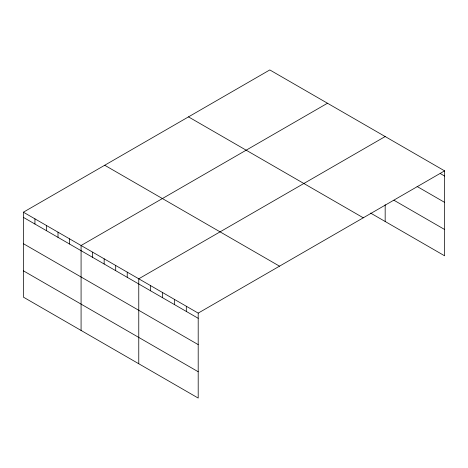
<?xml version="1.0" encoding="UTF-8"?>
<svg xmlns="http://www.w3.org/2000/svg" width="468" height="468" viewBox="0 0 468 468"><rect width="100%" height="100%" fill="white"/><g stroke="black" fill="none" stroke-linecap="round" stroke-linejoin="round"><path stroke-width="0.7" d="M370.597 213.08L444.6 255.803L444.6 170.855L269.802 69.937L23.4 212.197L23.4 297.145L198.198 398.063L198.198 313.115L23.4 212.197M327.483 103.241L81.081 245.501L81.081 330.449M385.17 136.545L138.768 278.799L138.768 363.753M198.198 313.115L444.6 170.855M440.218 173.511L444.6 176.038M417.076 186.469L444.6 202.363M393.927 200.228L444.6 229.484M188.487 116.883L363.285 217.801M104.715 165.251L279.513 266.169M23.4 217.38L198.198 318.298M23.4 243.699L198.198 344.618M23.4 270.82L198.198 371.738M385.17 204.674L385.17 221.493M186.311 306.253L186.311 311.436M174.424 299.391L174.424 304.574M162.542 292.529L162.542 297.706M150.655 285.661L150.655 290.844M127.232 272.142L127.232 277.325M115.695 265.479L115.695 270.662M104.159 258.822L104.159 264.005M92.623 252.158L92.623 257.341M69.545 238.838L69.545 244.021M58.009 232.175L58.009 237.358M46.472 225.517L46.472 230.701M34.936 218.854L34.936 224.037"/></g></svg>
